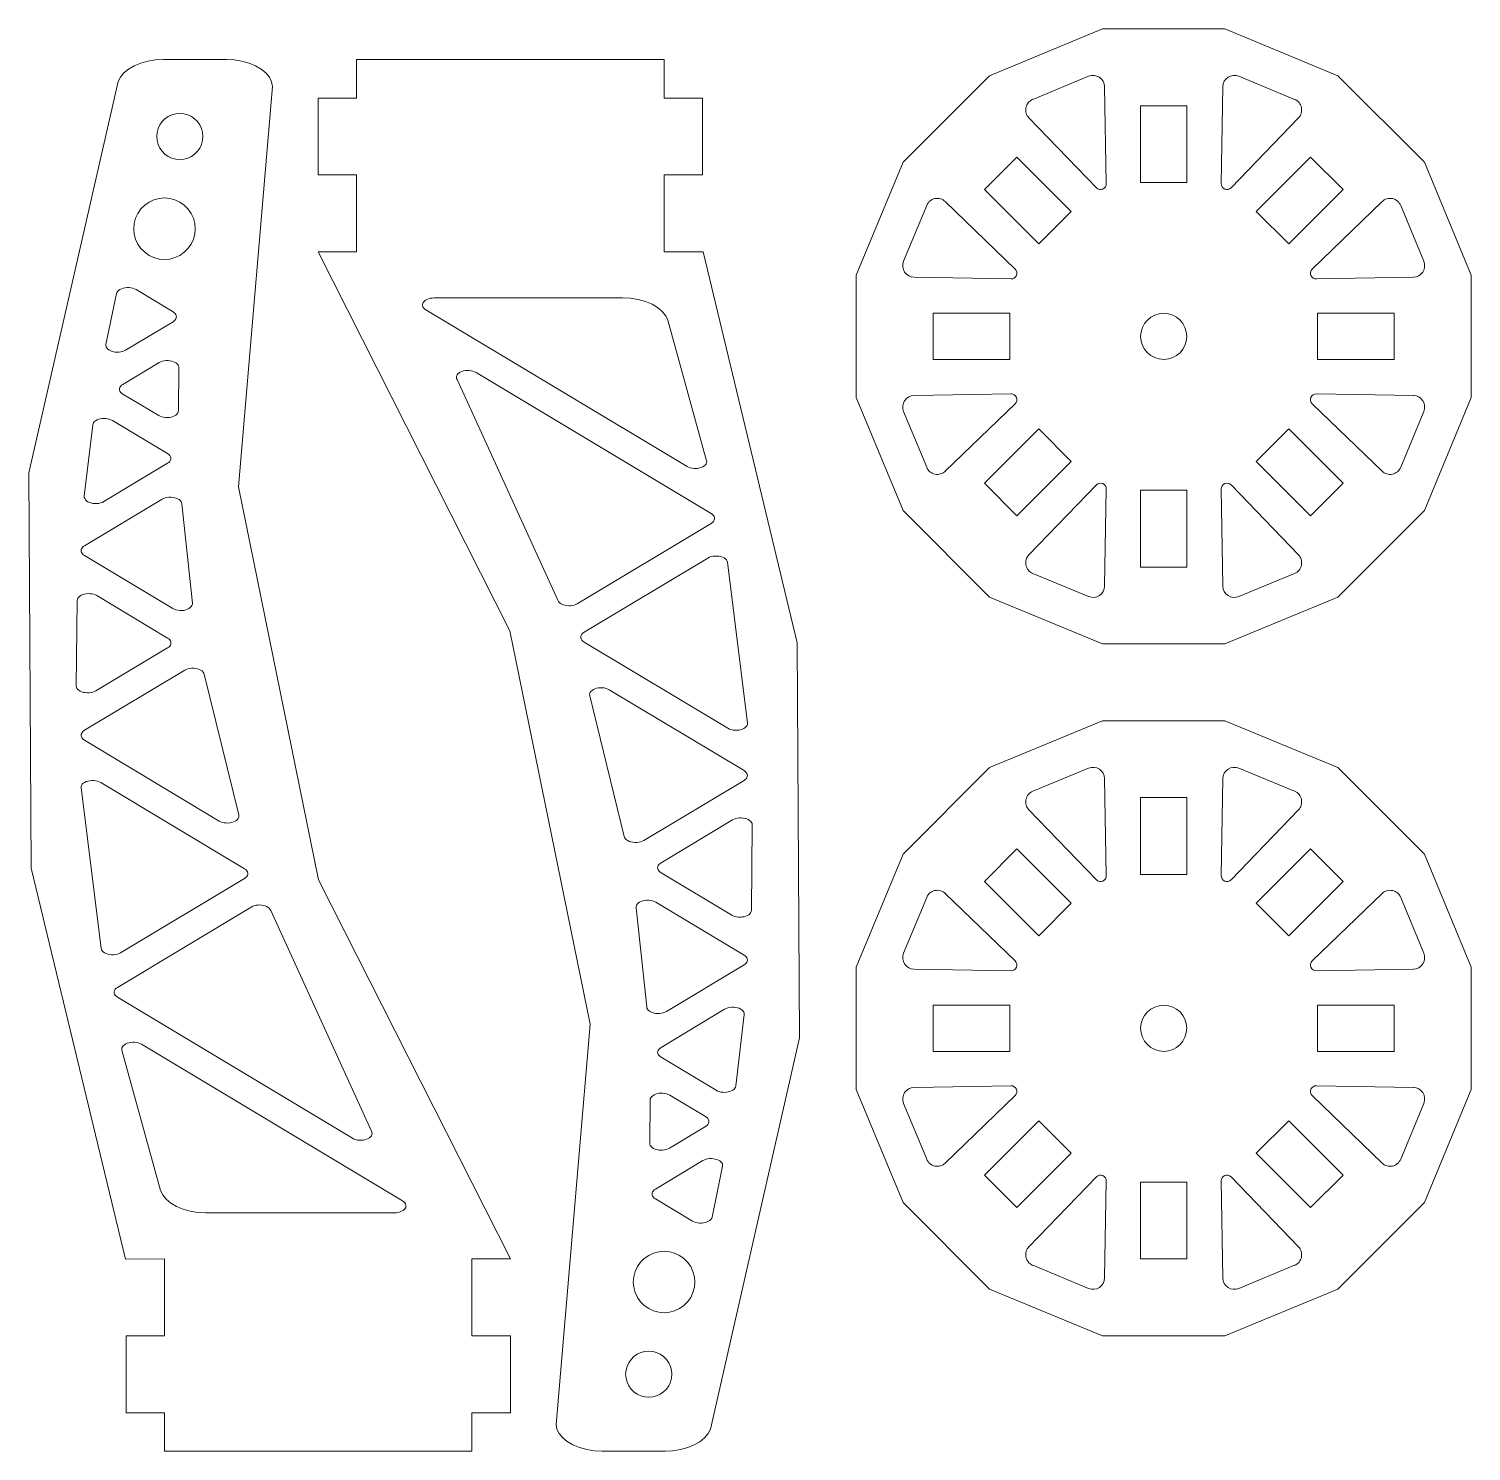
# Model space of a CAD drawing. Header units: millimetres. Extents: x 2 to 295, y 5 to 190.
# Drawn here: x 107.4 to 295, y 5 to 190 of the extents above; entities that cross this region are included whole.
import ezdxf

# ---------------------------------------------------------------- set-up
doc = ezdxf.new("R2010")
doc.units = ezdxf.units.MM
doc.layers.add('ext', color=1, linetype='Continuous', lineweight=0, true_color=0xff0000)
doc.layers.add('int', color=3, linetype='Continuous', lineweight=0, true_color=0x00ff00)

msp = doc.modelspace()

# ---------------------------------------------------------------- linework, layer by layer
at = {"layer": 'ext'}
for p, q in [((247.04, 190), (232.34, 183.91)), ((262.96, 190), (247.04, 190)), ((277.66, 183.91), (262.96, 190)), ((122.85, 185.79), (121.92, 185.54)), ((123.84, 185.95), (122.85, 185.79)), ((124.86, 186), (123.84, 185.95)), ((133.06, 186), (124.86, 186)), ((134.08, 185.95), (133.06, 186)), ((135.07, 185.79), (134.08, 185.95)), ((136.01, 185.54), (135.07, 185.79)), ((190, 186), (150, 186)), ((150, 186), (150, 181)), ((190, 181), (190, 186)), ((119.73, 184.27), (119.28, 183.72)), ((120.34, 184.77), (119.73, 184.27)), ((121.07, 185.19), (120.34, 184.77)), ((121.92, 185.54), (121.07, 185.19)), ((136.85, 185.19), (136.01, 185.54)), ((137.59, 184.76), (136.85, 185.19)), ((138.19, 184.27), (137.59, 184.76)), ((138.65, 183.72), (138.19, 184.27)), ((232.34, 183.91), (221.09, 172.66)), ((288.91, 172.66), (277.66, 183.91)), ((118.98, 183.14), (107.36, 132.23)), ((119.28, 183.72), (118.98, 183.14)), ((134.62, 130.45), (139.06, 182.52)), ((138.94, 183.13), (138.65, 183.72)), ((139.06, 182.52), (138.94, 183.13)), ((150, 181), (145, 181)), ((145, 181), (145, 171)), ((195, 181), (190, 181)), ((195, 171), (195, 181)), ((221.09, 172.66), (215, 157.96)), ((295, 157.96), (288.91, 172.66)), ((145, 171), (150, 171)), ((150, 171), (150, 161)), ((190, 161), (190, 171)), ((190, 171), (195, 171)), ((150, 161), (145, 161)), ((145, 161), (169.94, 111.7)), ((195.08, 161.01), (190, 161)), ((207.33, 110.16), (195.08, 161.01)), ((215, 157.96), (215, 142.04)), ((295, 142.04), (295, 157.96)), ((215, 142.04), (221.09, 127.34)), ((288.91, 127.34), (295, 142.04)), ((107.36, 132.23), (107.67, 80.84)), ((145.06, 79.3), (134.62, 130.45)), ((221.09, 127.34), (232.34, 116.09)), ((277.66, 116.09), (288.91, 127.34)), ((232.34, 116.09), (247.04, 110)), ((262.96, 110), (277.66, 116.09)), ((169.94, 111.7), (180.38, 60.55)), ((207.64, 58.77), (207.33, 110.16)), ((247.04, 110), (262.96, 110)), ((247.04, 100), (232.34, 93.91)), ((262.96, 100), (247.04, 100)), ((277.66, 93.91), (262.96, 100)), ((232.34, 93.91), (221.09, 82.66)), ((288.91, 82.66), (277.66, 93.91)), ((221.09, 82.66), (215, 67.96)), ((295, 67.96), (288.91, 82.66)), ((107.67, 80.84), (119.92, 29.99)), ((170, 30), (145.06, 79.3)), ((215, 67.96), (215, 52.04)), ((295, 52.04), (295, 67.96)), ((180.38, 60.55), (175.94, 8.48)), ((196.02, 7.86), (207.64, 58.77)), ((215, 52.04), (221.09, 37.34)), ((288.91, 37.34), (295, 52.04)), ((221.09, 37.34), (232.34, 26.09)), ((277.66, 26.09), (288.91, 37.34)), ((119.92, 29.99), (125, 30)), ((125, 30), (125, 20)), ((165, 20), (165, 30)), ((165, 30), (170, 30)), ((232.34, 26.09), (247.04, 20)), ((262.96, 20), (277.66, 26.09)), ((125, 20), (120, 20)), ((120, 20), (120, 10)), ((170, 20), (165, 20)), ((170, 10), (170, 20)), ((247.04, 20), (262.96, 20)), ((120, 10), (125, 10)), ((125, 10), (125, 5)), ((165, 5), (165, 10)), ((165, 10), (170, 10)), ((175.94, 8.48), (176.06, 7.87)), ((176.06, 7.87), (176.35, 7.28)), ((195.72, 7.28), (196.02, 7.86)), ((176.35, 7.28), (176.81, 6.73)), ((176.81, 6.73), (177.41, 6.24)), ((177.41, 6.24), (178.15, 5.81)), ((178.15, 5.81), (178.99, 5.46)), ((193.08, 5.46), (193.93, 5.81)), ((193.93, 5.81), (194.66, 6.23)), ((194.66, 6.23), (195.27, 6.73)), ((195.27, 6.73), (195.72, 7.28)), ((125, 5), (165, 5)), ((178.99, 5.46), (179.93, 5.21)), ((179.93, 5.21), (180.92, 5.05)), ((180.92, 5.05), (181.94, 5)), ((181.94, 5), (190.14, 5)), ((190.14, 5), (191.16, 5.05)), ((191.16, 5.05), (192.15, 5.21)), ((192.15, 5.21), (193.08, 5.46))]:
    msp.add_line(p, q, dxfattribs=at)
at = {"layer": 'int'}
for p, q in [((237.98, 180.83), (245.23, 183.84)), ((247.31, 182.48), (247.53, 169.86)), ((262.47, 169.86), (262.69, 182.48)), ((264.77, 183.84), (272.02, 180.83)), ((124.7, 177.93), (125.07, 178.3)), ((125.07, 178.3), (125.5, 178.6)), ((125.5, 178.6), (125.97, 178.82)), ((125.97, 178.82), (126.48, 178.95)), ((126.48, 178.95), (127, 179)), ((127, 179), (127.52, 178.95)), ((127.52, 178.95), (128.03, 178.82)), ((128.03, 178.82), (128.5, 178.6)), ((128.5, 178.6), (128.93, 178.3)), ((128.93, 178.3), (129.3, 177.93)), ((246.24, 169.33), (237.47, 178.41)), ((252, 180), (252, 170)), ((252, 180), (258, 180)), ((258, 170), (258, 180)), ((272.53, 178.41), (263.76, 169.33)), ((124, 176), (124.05, 176.52)), ((124.05, 176.52), (124.18, 177.03)), ((124.18, 177.03), (124.4, 177.5)), ((124.4, 177.5), (124.7, 177.93)), ((129.3, 177.93), (129.6, 177.5)), ((129.6, 177.5), (129.82, 177.03)), ((129.82, 177.03), (129.95, 176.52)), ((129.95, 176.52), (130, 176)), ((124.05, 175.48), (124, 176)), ((124.18, 174.97), (124.05, 175.48)), ((124.4, 174.5), (124.18, 174.97)), ((129.82, 174.97), (129.6, 174.5)), ((129.95, 175.48), (129.82, 174.97)), ((130, 176), (129.95, 175.48)), ((124.7, 174.07), (124.4, 174.5)), ((125.07, 173.7), (124.7, 174.07)), ((125.5, 173.4), (125.07, 173.7)), ((125.97, 173.18), (125.5, 173.4)), ((126.48, 173.05), (125.97, 173.18)), ((127, 173), (126.48, 173.05)), ((127.52, 173.05), (127, 173)), ((128.03, 173.18), (127.52, 173.05)), ((128.5, 173.4), (128.03, 173.18)), ((128.93, 173.7), (128.5, 173.4)), ((129.3, 174.07), (128.93, 173.7)), ((129.6, 174.5), (129.3, 174.07)), ((231.67, 169.09), (235.91, 173.33)), ((242.98, 166.26), (235.91, 173.33)), ((274.09, 173.33), (267.02, 166.26)), ((274.09, 173.33), (278.33, 169.09)), ((231.67, 169.09), (238.74, 162.02)), ((258, 170), (252, 170)), ((271.26, 162.02), (278.33, 169.09)), ((121.94, 166.57), (122.43, 167.06)), ((122.43, 167.06), (123, 167.46)), ((123, 167.46), (123.63, 167.76)), ((123.63, 167.76), (124.31, 167.94)), ((124.31, 167.94), (125, 168)), ((125, 168), (125.69, 167.94)), ((125.69, 167.94), (126.37, 167.76)), ((126.37, 167.76), (127, 167.46)), ((127, 167.46), (127.57, 167.06)), ((127.57, 167.06), (128.06, 166.57)), ((221.16, 159.77), (224.17, 167.02)), ((226.59, 167.53), (235.67, 158.76)), ((274.33, 158.76), (283.41, 167.53)), ((285.83, 167.02), (288.84, 159.77)), ((121.06, 164.69), (121.24, 165.37)), ((121.24, 165.37), (121.54, 166)), ((121.54, 166), (121.94, 166.57)), ((128.06, 166.57), (128.46, 166)), ((128.46, 166), (128.76, 165.37)), ((128.76, 165.37), (128.94, 164.69)), ((242.98, 166.26), (238.74, 162.02)), ((271.26, 162.02), (267.02, 166.26)), ((121, 164), (121.06, 164.69)), ((121.06, 163.31), (121, 164)), ((121.24, 162.63), (121.06, 163.31)), ((128.94, 163.31), (128.76, 162.63)), ((128.94, 164.69), (129, 164)), ((129, 164), (128.94, 163.31)), ((121.54, 162), (121.24, 162.63)), ((121.94, 161.43), (121.54, 162)), ((122.43, 160.94), (121.94, 161.43)), ((128.06, 161.43), (127.57, 160.94)), ((128.46, 162), (128.06, 161.43)), ((128.76, 162.63), (128.46, 162)), ((123, 160.54), (122.43, 160.94)), ((123.63, 160.24), (123, 160.54)), ((124.31, 160.06), (123.63, 160.24)), ((125, 160), (124.31, 160.06)), ((125.69, 160.06), (125, 160)), ((126.37, 160.24), (125.69, 160.06)), ((127, 160.54), (126.37, 160.24)), ((127.57, 160.94), (127, 160.54)), ((235.14, 157.47), (222.52, 157.69)), ((287.48, 157.69), (274.86, 157.47)), ((118.8, 155.71), (118.9, 155.85)), ((118.9, 155.85), (119.04, 155.98)), ((119.04, 155.98), (119.21, 156.1)), ((119.21, 156.1), (119.41, 156.19)), ((119.41, 156.19), (119.64, 156.27)), ((119.64, 156.27), (119.88, 156.32)), ((119.88, 156.32), (120.13, 156.34)), ((120.13, 156.34), (120.39, 156.34)), ((120.39, 156.34), (120.64, 156.31)), ((120.64, 156.31), (120.88, 156.26)), ((120.88, 156.26), (121.1, 156.18)), ((121.1, 156.18), (121.3, 156.08)), ((121.3, 156.08), (126.12, 153.19)), ((117.39, 148.95), (118.75, 155.56)), ((118.75, 155.56), (118.8, 155.71)), ((158.58, 154.15), (158.61, 154.3)), ((158.59, 154), (158.58, 154.15)), ((158.63, 153.85), (158.59, 154)), ((158.61, 154.3), (158.69, 154.44)), ((158.69, 154.44), (158.81, 154.58)), ((158.81, 154.58), (158.96, 154.7)), ((158.96, 154.7), (159.14, 154.8)), ((159.14, 154.8), (159.35, 154.89)), ((159.35, 154.89), (159.58, 154.95)), ((159.58, 154.95), (159.83, 154.99)), ((159.83, 154.99), (160.08, 155)), ((160.08, 155), (184.61, 155)), ((184.61, 155), (185.64, 154.95)), ((185.64, 154.95), (186.64, 154.79)), ((186.64, 154.79), (187.58, 154.53)), ((187.58, 154.53), (188.43, 154.18)), ((188.43, 154.18), (189.16, 153.74)), ((126.12, 153.19), (126.27, 153.08)), ((126.27, 152.02), (126.12, 151.91)), ((126.27, 153.08), (126.39, 152.96)), ((126.39, 152.14), (126.27, 152.02)), ((126.39, 152.96), (126.49, 152.83)), ((126.49, 152.27), (126.39, 152.14)), ((126.49, 152.83), (126.54, 152.69)), ((126.54, 152.41), (126.49, 152.27)), ((126.54, 152.69), (126.56, 152.55)), ((126.56, 152.55), (126.54, 152.41)), ((158.72, 153.71), (158.63, 153.85)), ((158.85, 153.58), (158.72, 153.71)), ((159.02, 153.46), (158.85, 153.58)), ((193, 133.08), (159.02, 153.46)), ((189.16, 153.74), (189.77, 153.24)), ((189.77, 153.24), (190.21, 152.68)), ((190.21, 152.68), (190.5, 152.09)), ((190.5, 152.09), (195.54, 133.83)), ((235, 153), (225, 153)), ((225, 147), (225, 153)), ((235, 153), (235, 147)), ((285, 153), (275, 153)), ((275, 147), (275, 153)), ((285, 153), (285, 147)), ((126.12, 151.91), (119.94, 148.21)), ((117.39, 148.8), (117.39, 148.95)), ((117.42, 148.65), (117.39, 148.8)), ((117.49, 148.51), (117.42, 148.65)), ((117.6, 148.38), (117.49, 148.51)), ((117.75, 148.26), (117.6, 148.38)), ((117.92, 148.16), (117.75, 148.26)), ((118.12, 148.07), (117.92, 148.16)), ((118.35, 148.01), (118.12, 148.07)), ((118.58, 147.96), (118.35, 148.01)), ((118.83, 147.95), (118.58, 147.96)), ((119.07, 147.95), (118.83, 147.95)), ((119.32, 147.98), (119.07, 147.95)), ((119.54, 148.04), (119.32, 147.98)), ((119.76, 148.11), (119.54, 148.04)), ((119.6, 143.76), (124.31, 146.59)), ((119.94, 148.21), (119.76, 148.11)), ((124.31, 146.59), (124.51, 146.69)), ((124.51, 146.69), (124.73, 146.76)), ((124.73, 146.76), (124.96, 146.82)), ((124.96, 146.82), (125.21, 146.85)), ((125.21, 146.85), (125.47, 146.85)), ((125.47, 146.85), (125.72, 146.83)), ((125.72, 146.83), (125.96, 146.78)), ((125.96, 146.78), (126.18, 146.71)), ((126.18, 146.71), (126.39, 146.62)), ((126.39, 146.62), (126.56, 146.5)), ((126.56, 146.5), (126.7, 146.38)), ((126.7, 146.38), (126.8, 146.24)), ((225, 147), (235, 147)), ((275, 147), (285, 147)), ((126.8, 146.24), (126.86, 146.09)), ((126.87, 145.94), (126.81, 140.33)), ((126.86, 146.09), (126.87, 145.94)), ((162.98, 144.68), (163.01, 144.83)), ((163, 144.53), (162.98, 144.68)), ((163.06, 144.39), (163, 144.53)), ((163.01, 144.83), (163.07, 144.98)), ((163.07, 144.98), (163.18, 145.11)), ((163.18, 145.11), (163.32, 145.24)), ((163.32, 145.24), (163.49, 145.35)), ((163.49, 145.35), (163.7, 145.44)), ((163.7, 145.44), (163.92, 145.5)), ((163.92, 145.5), (164.16, 145.55)), ((164.16, 145.55), (164.41, 145.57)), ((164.41, 145.57), (164.66, 145.56)), ((164.66, 145.56), (164.9, 145.53)), ((164.9, 145.53), (165.14, 145.48)), ((165.14, 145.48), (165.35, 145.4)), ((165.35, 145.4), (165.54, 145.3)), ((165.54, 145.3), (196.13, 126.95)), ((119.16, 143.2), (119.21, 143.35)), ((119.16, 143.04), (119.16, 143.2)), ((119.21, 142.89), (119.16, 143.04)), ((119.21, 143.35), (119.3, 143.5)), ((119.3, 142.74), (119.21, 142.89)), ((119.3, 143.5), (119.43, 143.64)), ((119.43, 142.6), (119.3, 142.74)), ((119.43, 143.64), (119.6, 143.76)), ((176.18, 115.67), (163.06, 144.39)), ((119.6, 142.49), (119.43, 142.6)), ((124.25, 139.69), (119.6, 142.49)), ((222.52, 142.31), (235.14, 142.53)), ((235.67, 141.24), (226.59, 132.47)), ((283.41, 132.47), (274.33, 141.24)), ((274.86, 142.53), (287.48, 142.31)), ((115.79, 138.79), (115.9, 138.91)), ((115.9, 138.91), (116.05, 139.03)), ((116.05, 139.03), (116.23, 139.13)), ((116.23, 139.13), (116.43, 139.21)), ((116.43, 139.21), (116.65, 139.27)), ((116.65, 139.27), (116.88, 139.31)), ((116.88, 139.31), (117.13, 139.33)), ((117.13, 139.33), (117.37, 139.32)), ((117.37, 139.32), (117.61, 139.29)), ((117.61, 139.29), (117.83, 139.23)), ((117.83, 139.23), (118.04, 139.16)), ((118.04, 139.16), (118.23, 139.06)), ((118.23, 139.06), (125.4, 134.76)), ((124.44, 139.6), (124.25, 139.69)), ((124.66, 139.52), (124.44, 139.6)), ((124.89, 139.47), (124.66, 139.52)), ((125.14, 139.44), (124.89, 139.47)), ((125.39, 139.43), (125.14, 139.44)), ((125.64, 139.45), (125.39, 139.43)), ((125.88, 139.5), (125.64, 139.45)), ((126.11, 139.57), (125.88, 139.5)), ((126.31, 139.66), (126.11, 139.57)), ((126.48, 139.77), (126.31, 139.66)), ((126.62, 139.9), (126.48, 139.77)), ((126.73, 140.04), (126.62, 139.9)), ((126.79, 140.18), (126.73, 140.04)), ((126.81, 140.33), (126.79, 140.18)), ((224.17, 132.98), (221.16, 140.23)), ((288.84, 140.23), (285.83, 132.98)), ((114.56, 129.2), (115.67, 138.5)), ((115.67, 138.5), (115.71, 138.65)), ((115.71, 138.65), (115.79, 138.79)), ((238.74, 137.98), (231.67, 130.91)), ((238.74, 137.98), (242.98, 133.74)), ((267.02, 133.74), (271.26, 137.98)), ((278.33, 130.91), (271.26, 137.98)), ((125.4, 133.49), (117.12, 128.51)), ((125.4, 134.76), (125.57, 134.64)), ((125.57, 133.6), (125.4, 133.49)), ((125.57, 134.64), (125.7, 134.5)), ((125.7, 133.74), (125.57, 133.6)), ((125.7, 134.5), (125.79, 134.35)), ((125.79, 133.89), (125.7, 133.74)), ((125.79, 134.35), (125.84, 134.2)), ((125.84, 134.04), (125.79, 133.89)), ((125.84, 134.2), (125.84, 134.04)), ((195.35, 133.26), (195.21, 133.14)), ((195.46, 133.39), (195.35, 133.26)), ((195.53, 133.54), (195.46, 133.39)), ((195.56, 133.69), (195.53, 133.54)), ((195.54, 133.83), (195.56, 133.69)), ((235.91, 126.67), (242.98, 133.74)), ((267.02, 133.74), (274.09, 126.67)), ((193.19, 132.98), (193, 133.08)), ((193.4, 132.9), (193.19, 132.98)), ((193.63, 132.85), (193.4, 132.9)), ((193.88, 132.82), (193.63, 132.85)), ((194.12, 132.81), (193.88, 132.82)), ((194.37, 132.83), (194.12, 132.81)), ((194.61, 132.88), (194.37, 132.83)), ((194.83, 132.94), (194.61, 132.88)), ((195.04, 133.03), (194.83, 132.94)), ((195.21, 133.14), (195.04, 133.03)), ((235.91, 126.67), (231.67, 130.91)), ((237.47, 121.59), (246.24, 130.67)), ((247.53, 130.14), (247.31, 117.52)), ((252, 130), (252, 120)), ((252, 130), (258, 130)), ((258, 120), (258, 130)), ((262.69, 117.52), (262.47, 130.14)), ((263.76, 130.67), (272.53, 121.59)), ((278.33, 130.91), (274.09, 126.67)), ((114.57, 129.05), (114.56, 129.2)), ((114.62, 128.9), (114.57, 129.05)), ((114.6, 122.76), (124.7, 128.82)), ((114.71, 128.75), (114.62, 128.9)), ((114.85, 128.62), (114.71, 128.75)), ((115.02, 128.5), (114.85, 128.62)), ((115.22, 128.4), (115.02, 128.5)), ((115.44, 128.33), (115.22, 128.4)), ((115.69, 128.28), (115.44, 128.33)), ((115.94, 128.25), (115.69, 128.28)), ((116.2, 128.25), (115.94, 128.25)), ((116.45, 128.28), (116.2, 128.25)), ((116.7, 128.34), (116.45, 128.28)), ((116.92, 128.41), (116.7, 128.34)), ((117.12, 128.51), (116.92, 128.41)), ((124.7, 128.82), (124.89, 128.92)), ((124.89, 128.92), (125.1, 128.99)), ((125.1, 128.99), (125.33, 129.05)), ((125.33, 129.05), (125.58, 129.08)), ((125.58, 129.08), (125.82, 129.08)), ((125.82, 129.08), (126.07, 129.06)), ((126.07, 129.06), (126.31, 129.02)), ((126.31, 129.02), (126.53, 128.96)), ((126.53, 128.96), (126.73, 128.87)), ((126.73, 128.87), (126.91, 128.77)), ((126.91, 128.77), (127.05, 128.65)), ((127.05, 128.65), (127.16, 128.51)), ((127.16, 128.51), (127.23, 128.37)), ((127.23, 128.37), (127.26, 128.22)), ((127.26, 128.22), (128.63, 115.31)), ((196.13, 126.95), (196.3, 126.83)), ((196.3, 125.8), (196.13, 125.68)), ((196.3, 126.83), (196.43, 126.7)), ((196.43, 125.93), (196.3, 125.8)), ((196.43, 126.7), (196.52, 126.55)), ((196.52, 126.08), (196.43, 125.93)), ((196.52, 126.55), (196.56, 126.39)), ((196.56, 126.24), (196.52, 126.08)), ((196.56, 126.39), (196.56, 126.24)), ((196.13, 125.68), (178.71, 115.23)), ((114.16, 122.12), (114.18, 122.26)), ((114.18, 121.98), (114.16, 122.12)), ((114.18, 122.26), (114.23, 122.4)), ((114.23, 121.84), (114.18, 121.98)), ((114.23, 122.4), (114.32, 122.53)), ((114.32, 122.53), (114.44, 122.65)), ((114.44, 122.65), (114.6, 122.76)), ((114.32, 121.71), (114.23, 121.84)), ((114.44, 121.59), (114.32, 121.71)), ((114.6, 121.49), (114.44, 121.59)), ((126.07, 114.6), (114.6, 121.49)), ((179.6, 111.51), (195.7, 121.17)), ((195.7, 121.17), (195.89, 121.27)), ((195.89, 121.27), (196.12, 121.35)), ((196.12, 121.35), (196.36, 121.41)), ((196.36, 121.41), (196.62, 121.43)), ((196.62, 121.43), (196.88, 121.43)), ((196.88, 121.43), (197.13, 121.41)), ((197.13, 121.41), (197.38, 121.36)), ((197.38, 121.36), (197.6, 121.28)), ((197.6, 121.28), (197.8, 121.18)), ((197.8, 121.18), (197.97, 121.06)), ((197.97, 121.06), (198.11, 120.93)), ((198.11, 120.93), (198.2, 120.78)), ((198.2, 120.78), (198.25, 120.63)), ((198.25, 120.63), (200.85, 99.7)), ((245.23, 116.16), (237.98, 119.17)), ((258, 120), (252, 120)), ((272.02, 119.17), (264.77, 116.16)), ((114.16, 116.32), (114.36, 116.41)), ((114.36, 116.41), (114.59, 116.48)), ((114.59, 116.48), (114.82, 116.52)), ((114.82, 116.52), (115.07, 116.54)), ((115.07, 116.54), (115.32, 116.53)), ((115.32, 116.53), (115.57, 116.51)), ((115.57, 116.51), (115.8, 116.45)), ((115.8, 116.45), (116.01, 116.38)), ((116.01, 116.38), (116.2, 116.28)), ((113.53, 104.52), (113.64, 115.66)), ((113.64, 115.66), (113.67, 115.81)), ((113.67, 115.81), (113.74, 115.96)), ((113.74, 115.96), (113.84, 116.09)), ((113.84, 116.09), (113.99, 116.22)), ((113.99, 116.22), (114.16, 116.32)), ((116.2, 116.28), (125.4, 110.76)), ((126.27, 114.5), (126.07, 114.6)), ((126.5, 114.42), (126.27, 114.5)), ((127.99, 114.5), (127.77, 114.42)), ((128.19, 114.6), (127.99, 114.5)), ((128.36, 114.72), (128.19, 114.6)), ((128.49, 114.85), (128.36, 114.72)), ((128.58, 115), (128.49, 114.85)), ((128.63, 115.16), (128.58, 115)), ((128.63, 115.31), (128.63, 115.16)), ((176.26, 115.53), (176.18, 115.67)), ((176.37, 115.39), (176.26, 115.53)), ((176.51, 115.27), (176.37, 115.39)), ((176.69, 115.17), (176.51, 115.27)), ((176.89, 115.08), (176.69, 115.17)), ((177.11, 115.02), (176.89, 115.08)), ((177.35, 114.98), (177.11, 115.02)), ((177.59, 114.96), (177.35, 114.98)), ((177.84, 114.97), (177.59, 114.96)), ((178.08, 115), (177.84, 114.97)), ((178.31, 115.05), (178.08, 115)), ((178.52, 115.13), (178.31, 115.05)), ((178.71, 115.23), (178.52, 115.13)), ((126.75, 114.37), (126.5, 114.42)), ((127, 114.34), (126.75, 114.37)), ((127.26, 114.34), (127, 114.34)), ((127.52, 114.36), (127.26, 114.34)), ((127.77, 114.42), (127.52, 114.36)), ((125.4, 110.76), (125.56, 110.65)), ((179.16, 110.96), (179.21, 111.11)), ((179.16, 110.8), (179.16, 110.96)), ((179.21, 110.65), (179.16, 110.8)), ((179.21, 111.11), (179.3, 111.26)), ((179.3, 111.26), (179.43, 111.39)), ((179.43, 111.39), (179.6, 111.51)), ((125.4, 109.48), (116.09, 103.9)), ((125.56, 109.59), (125.4, 109.48)), ((125.56, 110.65), (125.68, 110.53)), ((125.68, 109.71), (125.56, 109.59)), ((125.68, 110.53), (125.77, 110.4)), ((125.77, 109.84), (125.68, 109.71)), ((125.77, 110.4), (125.82, 110.26)), ((125.82, 109.98), (125.77, 109.84)), ((125.82, 110.26), (125.84, 110.12)), ((125.84, 110.12), (125.82, 109.98)), ((179.3, 110.5), (179.21, 110.65)), ((179.43, 110.36), (179.3, 110.5)), ((179.6, 110.24), (179.43, 110.36)), ((198.29, 99.02), (179.6, 110.24)), ((114.6, 98.76), (127.63, 106.58)), ((127.63, 106.58), (127.83, 106.68)), ((127.83, 106.68), (128.05, 106.76)), ((128.05, 106.76), (128.3, 106.81)), ((128.3, 106.81), (128.55, 106.84)), ((128.55, 106.84), (128.81, 106.84)), ((128.81, 106.84), (129.06, 106.81)), ((129.06, 106.81), (129.31, 106.77)), ((129.31, 106.77), (129.53, 106.69)), ((129.53, 106.69), (129.73, 106.59)), ((129.73, 106.59), (129.9, 106.48)), ((129.9, 106.48), (130.04, 106.34)), ((130.04, 106.34), (130.13, 106.2)), ((130.13, 106.2), (130.18, 106.05)), ((130.18, 106.05), (134.67, 87.76)), ((113.55, 104.37), (113.53, 104.52)), ((113.62, 104.23), (113.55, 104.37)), ((113.72, 104.09), (113.62, 104.23)), ((113.87, 103.97), (113.72, 104.09)), ((114.04, 103.86), (113.87, 103.97)), ((114.24, 103.77), (114.04, 103.86)), ((114.46, 103.7), (114.24, 103.77)), ((114.7, 103.66), (114.46, 103.7)), ((114.95, 103.64), (114.7, 103.66)), ((115.2, 103.64), (114.95, 103.64)), ((115.45, 103.67), (115.2, 103.64)), ((115.68, 103.72), (115.45, 103.67)), ((115.9, 103.8), (115.68, 103.72)), ((116.09, 103.9), (115.9, 103.8)), ((180.31, 103.39), (180.33, 103.54)), ((180.33, 103.24), (180.31, 103.39)), ((180.33, 103.54), (180.39, 103.69)), ((184.82, 84.95), (180.33, 103.24)), ((180.39, 103.69), (180.49, 103.83)), ((180.49, 103.83), (180.63, 103.96)), ((180.63, 103.96), (180.8, 104.07)), ((180.8, 104.07), (181, 104.16)), ((181, 104.16), (181.23, 104.23)), ((181.23, 104.23), (181.47, 104.28)), ((181.47, 104.28), (181.72, 104.3)), ((181.72, 104.3), (181.97, 104.29)), ((181.97, 104.29), (182.22, 104.27)), ((182.22, 104.27), (182.46, 104.21)), ((182.46, 104.21), (182.67, 104.13)), ((182.67, 104.13), (182.87, 104.04)), ((182.87, 104.04), (200.4, 93.52)), ((200.84, 99.55), (200.79, 99.4)), ((200.85, 99.7), (200.84, 99.55)), ((114.16, 98.12), (114.18, 98.26)), ((114.18, 97.98), (114.16, 98.12)), ((114.18, 98.26), (114.23, 98.4)), ((114.23, 97.84), (114.18, 97.98)), ((114.23, 98.4), (114.32, 98.53)), ((114.32, 97.71), (114.23, 97.84)), ((114.32, 98.53), (114.44, 98.65)), ((114.44, 97.59), (114.32, 97.71)), ((114.44, 98.65), (114.6, 98.76)), ((114.6, 97.48), (114.44, 97.59)), ((198.49, 98.92), (198.29, 99.02)), ((198.71, 98.85), (198.49, 98.92)), ((198.95, 98.79), (198.71, 98.85)), ((199.21, 98.76), (198.95, 98.79)), ((199.46, 98.76), (199.21, 98.76)), ((199.72, 98.79), (199.46, 98.76)), ((199.96, 98.84), (199.72, 98.79)), ((200.19, 98.91), (199.96, 98.84)), ((200.39, 99.01), (200.19, 98.91)), ((200.56, 99.12), (200.39, 99.01)), ((200.69, 99.25), (200.56, 99.12)), ((200.79, 99.4), (200.69, 99.25)), ((132.13, 86.96), (114.6, 97.48)), ((237.98, 90.83), (245.23, 93.84)), ((264.77, 93.84), (272.02, 90.83)), ((114.44, 91.88), (114.61, 91.99)), ((114.61, 91.99), (114.81, 92.09)), ((114.81, 92.09), (115.04, 92.16)), ((115.04, 92.16), (115.28, 92.21)), ((115.28, 92.21), (115.54, 92.24)), ((115.54, 92.24), (115.79, 92.23)), ((115.79, 92.23), (116.05, 92.21)), ((116.05, 92.21), (116.29, 92.15)), ((116.29, 92.15), (116.51, 92.08)), ((116.51, 92.08), (116.71, 91.98)), ((116.71, 91.98), (135.4, 80.76)), ((200.4, 92.24), (187.37, 84.42)), ((200.4, 93.52), (200.56, 93.41)), ((200.56, 92.35), (200.4, 92.24)), ((200.56, 93.41), (200.68, 93.29)), ((200.68, 92.47), (200.56, 92.35)), ((200.68, 93.29), (200.77, 93.16)), ((200.77, 92.6), (200.68, 92.47)), ((200.77, 93.16), (200.82, 93.02)), ((200.82, 92.74), (200.77, 92.6)), ((200.82, 93.02), (200.84, 92.88)), ((200.84, 92.88), (200.82, 92.74)), ((247.31, 92.48), (247.53, 79.86)), ((262.47, 79.86), (262.69, 92.48)), ((114.15, 91.3), (114.16, 91.45)), ((116.75, 70.37), (114.15, 91.3)), ((114.16, 91.45), (114.21, 91.6)), ((114.21, 91.6), (114.31, 91.75)), ((114.31, 91.75), (114.44, 91.88)), ((246.24, 79.33), (237.47, 88.41)), ((252, 90), (252, 80)), ((252, 90), (258, 90)), ((258, 80), (258, 90)), ((272.53, 88.41), (263.76, 79.33)), ((132.33, 86.87), (132.13, 86.96)), ((132.54, 86.79), (132.33, 86.87)), ((132.78, 86.73), (132.54, 86.79)), ((133.03, 86.71), (132.78, 86.73)), ((133.28, 86.7), (133.03, 86.71)), ((133.53, 86.72), (133.28, 86.7)), ((133.77, 86.77), (133.53, 86.72)), ((134, 86.84), (133.77, 86.77)), ((134.2, 86.93), (134, 86.84)), ((134.37, 87.04), (134.2, 86.93)), ((134.51, 87.17), (134.37, 87.04)), ((134.61, 87.31), (134.51, 87.17)), ((134.67, 87.46), (134.61, 87.31)), ((134.67, 87.76), (134.69, 87.61)), ((134.69, 87.61), (134.67, 87.46)), ((189.6, 81.52), (198.91, 87.1)), ((198.91, 87.1), (199.1, 87.2)), ((199.1, 87.2), (199.32, 87.28)), ((199.32, 87.28), (199.55, 87.33)), ((199.55, 87.33), (199.8, 87.36)), ((199.8, 87.36), (200.05, 87.36)), ((200.05, 87.36), (200.3, 87.35)), ((200.3, 87.35), (200.54, 87.3)), ((200.54, 87.3), (200.76, 87.23)), ((200.76, 87.23), (200.96, 87.14)), ((200.96, 87.14), (201.13, 87.03)), ((201.13, 87.03), (201.28, 86.91)), ((201.28, 86.91), (201.38, 86.77)), ((201.47, 86.48), (201.36, 75.34)), ((201.38, 86.77), (201.45, 86.63)), ((201.45, 86.63), (201.47, 86.48)), ((184.87, 84.8), (184.82, 84.95)), ((184.96, 84.66), (184.87, 84.8)), ((185.1, 84.52), (184.96, 84.66)), ((185.27, 84.41), (185.1, 84.52)), ((185.47, 84.31), (185.27, 84.41)), ((185.69, 84.24), (185.47, 84.31)), ((185.94, 84.19), (185.69, 84.24)), ((186.19, 84.16), (185.94, 84.19)), ((186.45, 84.16), (186.19, 84.16)), ((186.7, 84.19), (186.45, 84.16)), ((186.95, 84.24), (186.7, 84.19)), ((187.17, 84.32), (186.95, 84.24)), ((187.37, 84.42), (187.17, 84.32)), ((231.67, 79.09), (235.91, 83.33)), ((242.98, 76.26), (235.91, 83.33)), ((274.09, 83.33), (267.02, 76.26)), ((274.09, 83.33), (278.33, 79.09)), ((135.4, 80.76), (135.57, 80.64)), ((189.16, 80.88), (189.18, 81.02)), ((189.18, 80.74), (189.16, 80.88)), ((189.18, 81.02), (189.23, 81.16)), ((189.23, 80.6), (189.18, 80.74)), ((189.23, 81.16), (189.32, 81.29)), ((189.32, 81.29), (189.44, 81.41)), ((189.44, 81.41), (189.6, 81.52)), ((135.4, 79.49), (119.3, 69.83)), ((135.57, 79.61), (135.4, 79.49)), ((135.57, 80.64), (135.7, 80.5)), ((135.7, 79.74), (135.57, 79.61)), ((135.7, 80.5), (135.79, 80.35)), ((135.79, 79.89), (135.7, 79.74)), ((135.79, 80.35), (135.84, 80.2)), ((135.84, 80.04), (135.79, 79.89)), ((135.84, 80.2), (135.84, 80.04)), ((189.32, 80.47), (189.23, 80.6)), ((189.44, 80.35), (189.32, 80.47)), ((189.6, 80.24), (189.44, 80.35)), ((198.8, 74.72), (189.6, 80.24)), ((231.67, 79.09), (238.74, 72.02)), ((258, 80), (252, 80)), ((271.26, 72.02), (278.33, 79.09)), ((221.16, 69.77), (224.17, 77.02)), ((226.59, 77.53), (235.67, 68.76)), ((274.33, 68.76), (283.41, 77.53)), ((285.83, 77.02), (288.84, 69.77)), ((118.87, 65.32), (136.29, 75.77)), ((136.29, 75.77), (136.48, 75.87)), ((136.48, 75.87), (136.69, 75.95)), ((136.69, 75.95), (136.92, 76)), ((136.92, 76), (137.16, 76.03)), ((137.16, 76.03), (137.41, 76.04)), ((137.41, 76.04), (137.65, 76.02)), ((137.65, 76.02), (137.89, 75.98)), ((137.89, 75.98), (138.11, 75.92)), ((138.11, 75.92), (138.31, 75.83)), ((138.31, 75.83), (138.49, 75.73)), ((138.49, 75.73), (138.63, 75.61)), ((138.63, 75.61), (138.74, 75.47)), ((138.74, 75.47), (138.82, 75.33)), ((138.82, 75.33), (151.94, 46.61)), ((186.37, 75.84), (186.42, 76)), ((186.37, 75.69), (186.37, 75.84)), ((187.74, 62.78), (186.37, 75.69)), ((186.42, 76), (186.51, 76.15)), ((186.51, 76.15), (186.64, 76.28)), ((186.64, 76.28), (186.81, 76.4)), ((186.81, 76.4), (187.01, 76.5)), ((187.01, 76.5), (187.23, 76.58)), ((187.23, 76.58), (187.48, 76.64)), ((187.48, 76.64), (187.74, 76.66)), ((187.74, 76.66), (188, 76.66)), ((188, 76.66), (188.25, 76.63)), ((188.25, 76.63), (188.5, 76.58)), ((188.5, 76.58), (188.73, 76.5)), ((188.73, 76.5), (188.93, 76.4)), ((188.93, 76.4), (200.4, 69.51)), ((201.33, 75.19), (201.26, 75.04)), ((201.36, 75.34), (201.33, 75.19)), ((242.98, 76.26), (238.74, 72.02)), ((271.26, 72.02), (267.02, 76.26)), ((198.99, 74.62), (198.8, 74.72)), ((199.2, 74.55), (198.99, 74.62)), ((199.43, 74.5), (199.2, 74.55)), ((199.68, 74.47), (199.43, 74.5)), ((199.93, 74.46), (199.68, 74.47)), ((200.18, 74.48), (199.93, 74.46)), ((200.41, 74.52), (200.18, 74.48)), ((200.64, 74.59), (200.41, 74.52)), ((200.84, 74.68), (200.64, 74.59)), ((201.01, 74.78), (200.84, 74.68)), ((201.16, 74.91), (201.01, 74.78)), ((201.26, 75.04), (201.16, 74.91)), ((116.8, 70.22), (116.75, 70.37)), ((116.89, 70.07), (116.8, 70.22)), ((117.03, 69.94), (116.89, 70.07)), ((117.2, 69.82), (117.03, 69.94)), ((117.4, 69.72), (117.2, 69.82)), ((117.62, 69.64), (117.4, 69.72)), ((117.87, 69.59), (117.62, 69.64)), ((118.12, 69.57), (117.87, 69.59)), ((118.38, 69.57), (118.12, 69.57)), ((118.64, 69.59), (118.38, 69.57)), ((118.88, 69.65), (118.64, 69.59)), ((119.11, 69.73), (118.88, 69.65)), ((119.3, 69.83), (119.11, 69.73)), ((200.4, 69.51), (200.56, 69.41)), ((200.4, 68.24), (190.3, 62.18)), ((200.56, 68.35), (200.4, 68.24)), ((200.56, 69.41), (200.68, 69.29)), ((200.68, 68.47), (200.56, 68.35)), ((200.68, 69.29), (200.77, 69.16)), ((200.77, 68.6), (200.68, 68.47)), ((200.77, 69.16), (200.82, 69.02)), ((200.82, 68.74), (200.77, 68.6)), ((200.82, 69.02), (200.84, 68.88)), ((200.84, 68.88), (200.82, 68.74)), ((235.14, 67.47), (222.52, 67.69)), ((287.48, 67.69), (274.86, 67.47)), ((118.44, 64.76), (118.48, 64.92)), ((118.44, 64.61), (118.44, 64.76)), ((118.48, 64.45), (118.44, 64.61)), ((118.48, 64.92), (118.57, 65.07)), ((118.57, 64.3), (118.48, 64.45)), ((118.57, 65.07), (118.7, 65.2)), ((118.7, 64.17), (118.57, 64.3)), ((118.7, 65.2), (118.87, 65.32)), ((118.87, 64.05), (118.7, 64.17)), ((149.46, 45.7), (118.87, 64.05)), ((187.77, 62.63), (187.74, 62.78)), ((187.84, 62.49), (187.77, 62.63)), ((187.95, 62.35), (187.84, 62.49)), ((188.09, 62.23), (187.95, 62.35)), ((188.27, 62.13), (188.09, 62.23)), ((188.47, 62.04), (188.27, 62.13)), ((188.69, 61.98), (188.47, 62.04)), ((188.93, 61.94), (188.69, 61.98)), ((189.18, 61.92), (188.93, 61.94)), ((189.42, 61.92), (189.18, 61.92)), ((189.67, 61.95), (189.42, 61.92)), ((189.6, 57.51), (197.88, 62.49)), ((189.9, 62.01), (189.67, 61.95)), ((190.11, 62.08), (189.9, 62.01)), ((190.3, 62.18), (190.11, 62.08)), ((197.88, 62.49), (198.08, 62.59)), ((198.08, 62.59), (198.3, 62.66)), ((198.3, 62.66), (198.55, 62.72)), ((198.55, 62.72), (198.8, 62.75)), ((198.8, 62.75), (199.06, 62.75)), ((199.06, 62.75), (199.31, 62.72)), ((199.31, 62.72), (199.56, 62.67)), ((199.56, 62.67), (199.78, 62.6)), ((199.78, 62.6), (199.98, 62.5)), ((199.98, 62.5), (200.15, 62.38)), ((200.15, 62.38), (200.29, 62.25)), ((200.29, 62.25), (200.38, 62.1)), ((200.38, 62.1), (200.43, 61.95)), ((200.43, 61.95), (200.44, 61.8)), ((235, 63), (225, 63)), ((225, 57), (225, 63)), ((235, 63), (235, 57)), ((285, 63), (275, 63)), ((275, 57), (275, 63)), ((285, 63), (285, 57)), ((200.44, 61.8), (199.33, 52.5)), ((120.63, 58.17), (120.88, 58.19)), ((120.88, 58.19), (121.12, 58.18)), ((121.12, 58.18), (121.37, 58.15)), ((119.44, 57.31), (119.47, 57.46)), ((119.46, 57.16), (119.44, 57.31)), ((124.5, 38.91), (119.46, 57.16)), ((119.47, 57.46), (119.54, 57.61)), ((119.54, 57.61), (119.65, 57.74)), ((119.65, 57.74), (119.79, 57.86)), ((119.79, 57.86), (119.96, 57.97)), ((119.96, 57.97), (120.17, 58.06)), ((120.17, 58.06), (120.39, 58.12)), ((120.39, 58.12), (120.63, 58.17)), ((121.37, 58.15), (121.6, 58.1)), ((121.6, 58.1), (121.81, 58.02)), ((121.81, 58.02), (122, 57.92)), ((122, 57.92), (155.98, 37.54)), ((189.16, 56.96), (189.21, 57.11)), ((189.16, 56.8), (189.16, 56.96)), ((189.21, 56.65), (189.16, 56.8)), ((189.21, 57.11), (189.3, 57.26)), ((189.3, 56.5), (189.21, 56.65)), ((189.3, 57.26), (189.43, 57.39)), ((189.43, 56.36), (189.3, 56.5)), ((189.43, 57.39), (189.6, 57.51)), ((189.6, 56.24), (189.43, 56.36)), ((225, 57), (235, 57)), ((275, 57), (285, 57)), ((196.77, 51.94), (189.6, 56.24)), ((188.13, 45.06), (188.19, 50.67)), ((188.19, 50.67), (188.21, 50.82)), ((188.21, 50.82), (188.27, 50.96)), ((188.27, 50.96), (188.38, 51.1)), ((188.38, 51.1), (188.52, 51.23)), ((188.52, 51.23), (188.69, 51.34)), ((188.69, 51.34), (188.89, 51.43)), ((188.89, 51.43), (189.12, 51.5)), ((189.12, 51.5), (189.36, 51.55)), ((189.36, 51.55), (189.61, 51.57)), ((189.61, 51.57), (189.86, 51.56)), ((189.86, 51.56), (190.11, 51.53)), ((190.11, 51.53), (190.34, 51.48)), ((190.34, 51.48), (190.56, 51.4)), ((190.56, 51.4), (190.75, 51.31)), ((190.75, 51.31), (195.4, 48.51)), ((196.96, 51.84), (196.77, 51.94)), ((197.17, 51.77), (196.96, 51.84)), ((197.39, 51.71), (197.17, 51.77)), ((197.63, 51.68), (197.39, 51.71)), ((197.87, 51.67), (197.63, 51.68)), ((198.12, 51.69), (197.87, 51.67)), ((198.35, 51.73), (198.12, 51.69)), ((198.57, 51.79), (198.35, 51.73)), ((198.77, 51.87), (198.57, 51.79)), ((198.95, 51.97), (198.77, 51.87)), ((199.1, 52.09), (198.95, 51.97)), ((199.21, 52.21), (199.1, 52.09)), ((199.29, 52.35), (199.21, 52.21)), ((199.33, 52.5), (199.29, 52.35)), ((222.52, 52.31), (235.14, 52.53)), ((235.67, 51.24), (226.59, 42.47)), ((283.41, 42.47), (274.33, 51.24)), ((274.86, 52.53), (287.48, 52.31)), ((224.17, 42.98), (221.16, 50.23)), ((288.84, 50.23), (285.83, 42.98)), ((195.4, 47.24), (190.69, 44.41)), ((195.4, 48.51), (195.57, 48.39)), ((195.57, 47.36), (195.4, 47.24)), ((195.57, 48.39), (195.7, 48.26)), ((195.7, 47.5), (195.57, 47.36)), ((195.7, 48.26), (195.79, 48.11)), ((195.79, 47.65), (195.7, 47.5)), ((195.79, 48.11), (195.84, 47.96)), ((195.84, 47.8), (195.79, 47.65)), ((195.84, 47.96), (195.84, 47.8)), ((238.74, 47.98), (231.67, 40.91)), ((238.74, 47.98), (242.98, 43.74)), ((267.02, 43.74), (271.26, 47.98)), ((278.33, 40.91), (271.26, 47.98)), ((149.65, 45.6), (149.46, 45.7)), ((149.86, 45.52), (149.65, 45.6)), ((150.1, 45.47), (149.86, 45.52)), ((150.34, 45.44), (150.1, 45.47)), ((150.59, 45.43), (150.34, 45.44)), ((150.84, 45.45), (150.59, 45.43)), ((151.08, 45.5), (150.84, 45.45)), ((151.3, 45.56), (151.08, 45.5)), ((151.51, 45.65), (151.3, 45.56)), ((151.68, 45.76), (151.51, 45.65)), ((151.82, 45.89), (151.68, 45.76)), ((151.93, 46.02), (151.82, 45.89)), ((151.99, 46.17), (151.93, 46.02)), ((151.94, 46.61), (152, 46.47)), ((152.02, 46.32), (151.99, 46.17)), ((152, 46.47), (152.02, 46.32)), ((188.14, 44.91), (188.13, 45.06)), ((188.2, 44.76), (188.14, 44.91)), ((188.3, 44.62), (188.2, 44.76)), ((188.44, 44.5), (188.3, 44.62)), ((188.61, 44.38), (188.44, 44.5)), ((188.82, 44.29), (188.61, 44.38)), ((189.04, 44.22), (188.82, 44.29)), ((189.28, 44.17), (189.04, 44.22)), ((189.53, 44.15), (189.28, 44.17)), ((189.79, 44.15), (189.53, 44.15)), ((190.04, 44.18), (189.79, 44.15)), ((190.27, 44.24), (190.04, 44.18)), ((190.49, 44.31), (190.27, 44.24)), ((190.69, 44.41), (190.49, 44.31)), ((235.91, 36.67), (242.98, 43.74)), ((267.02, 43.74), (274.09, 36.67)), ((188.88, 39.09), (195.06, 42.79)), ((195.06, 42.79), (195.24, 42.89)), ((195.24, 42.89), (195.46, 42.96)), ((195.46, 42.96), (195.68, 43.02)), ((195.68, 43.02), (195.93, 43.05)), ((195.93, 43.05), (196.17, 43.05)), ((196.17, 43.05), (196.42, 43.04)), ((197.61, 42.05), (196.25, 35.44)), ((196.42, 43.04), (196.65, 42.99)), ((196.65, 42.99), (196.88, 42.93)), ((196.88, 42.93), (197.08, 42.84)), ((197.08, 42.84), (197.25, 42.74)), ((197.25, 42.74), (197.4, 42.62)), ((197.4, 42.62), (197.51, 42.49)), ((197.51, 42.49), (197.58, 42.35)), ((197.58, 42.35), (197.61, 42.2)), ((197.61, 42.2), (197.61, 42.05)), ((235.91, 36.67), (231.67, 40.91)), ((237.47, 31.59), (246.24, 40.67)), ((247.53, 40.14), (247.31, 27.52)), ((252, 40), (252, 30)), ((252, 40), (258, 40)), ((258, 30), (258, 40)), ((262.69, 27.52), (262.47, 40.14)), ((263.76, 40.67), (272.53, 31.59)), ((278.33, 40.91), (274.09, 36.67)), ((124.79, 38.32), (124.5, 38.91)), ((125.23, 37.76), (124.79, 38.32)), ((125.84, 37.26), (125.23, 37.76)), ((155.98, 37.54), (156.15, 37.42)), ((188.44, 38.45), (188.46, 38.59)), ((188.46, 38.31), (188.44, 38.45)), ((188.46, 38.59), (188.51, 38.73)), ((188.51, 38.17), (188.46, 38.31)), ((188.51, 38.73), (188.61, 38.86)), ((188.61, 38.04), (188.51, 38.17)), ((188.61, 38.86), (188.73, 38.98)), ((188.73, 37.92), (188.61, 38.04)), ((188.73, 38.98), (188.88, 39.09)), ((188.88, 37.81), (188.73, 37.92)), ((193.7, 34.92), (188.88, 37.81)), ((126.57, 36.82), (125.84, 37.26)), ((127.42, 36.47), (126.57, 36.82)), ((128.36, 36.21), (127.42, 36.47)), ((129.36, 36.05), (128.36, 36.21)), ((130.39, 36), (129.36, 36.05)), ((154.92, 36), (130.39, 36)), ((155.17, 36.01), (154.92, 36)), ((155.42, 36.05), (155.17, 36.01)), ((155.65, 36.11), (155.42, 36.05)), ((155.86, 36.2), (155.65, 36.11)), ((156.04, 36.3), (155.86, 36.2)), ((156.19, 36.42), (156.04, 36.3)), ((156.15, 37.42), (156.28, 37.29)), ((156.31, 36.56), (156.19, 36.42)), ((156.28, 37.29), (156.37, 37.15)), ((156.39, 36.7), (156.31, 36.56)), ((156.37, 37.15), (156.41, 37)), ((156.42, 36.85), (156.39, 36.7)), ((156.41, 37), (156.42, 36.85)), ((193.9, 34.82), (193.7, 34.92)), ((194.12, 34.74), (193.9, 34.82)), ((194.36, 34.69), (194.12, 34.74)), ((194.61, 34.66), (194.36, 34.69)), ((194.87, 34.66), (194.61, 34.66)), ((195.12, 34.68), (194.87, 34.66)), ((195.36, 34.73), (195.12, 34.68)), ((195.59, 34.81), (195.36, 34.73)), ((195.79, 34.9), (195.59, 34.81)), ((195.96, 35.02), (195.79, 34.9)), ((196.1, 35.15), (195.96, 35.02)), ((196.2, 35.29), (196.1, 35.15)), ((196.25, 35.44), (196.2, 35.29)), ((186.94, 29.57), (187.43, 30.06)), ((187.43, 30.06), (188, 30.46)), ((188, 30.46), (188.63, 30.76)), ((188.63, 30.76), (189.31, 30.94)), ((189.31, 30.94), (190, 31)), ((190, 31), (190.69, 30.94)), ((190.69, 30.94), (191.37, 30.76)), ((191.37, 30.76), (192, 30.46)), ((192, 30.46), (192.57, 30.06)), ((192.57, 30.06), (193.06, 29.57)), ((186.06, 27.69), (186.24, 28.37)), ((186.24, 28.37), (186.54, 29)), ((186.54, 29), (186.94, 29.57)), ((193.06, 29.57), (193.46, 29)), ((193.46, 29), (193.76, 28.37)), ((193.76, 28.37), (193.94, 27.69)), ((245.23, 26.16), (237.98, 29.17)), ((258, 30), (252, 30)), ((272.02, 29.17), (264.77, 26.16)), ((186, 27), (186.06, 27.69)), ((186.06, 26.31), (186, 27)), ((186.24, 25.63), (186.06, 26.31)), ((193.94, 26.31), (193.76, 25.63)), ((193.94, 27.69), (194, 27)), ((194, 27), (193.94, 26.31)), ((186.54, 25), (186.24, 25.63)), ((186.94, 24.43), (186.54, 25)), ((187.43, 23.94), (186.94, 24.43)), ((193.06, 24.43), (192.57, 23.94)), ((193.46, 25), (193.06, 24.43)), ((193.76, 25.63), (193.46, 25)), ((188, 23.54), (187.43, 23.94)), ((188.63, 23.24), (188, 23.54)), ((189.31, 23.06), (188.63, 23.24)), ((190, 23), (189.31, 23.06)), ((190.69, 23.06), (190, 23)), ((191.37, 23.24), (190.69, 23.06)), ((192, 23.54), (191.37, 23.24)), ((192.57, 23.94), (192, 23.54)), ((185.4, 16.5), (185.7, 16.93)), ((185.7, 16.93), (186.07, 17.3)), ((186.07, 17.3), (186.5, 17.6)), ((186.5, 17.6), (186.97, 17.82)), ((186.97, 17.82), (187.48, 17.95)), ((187.48, 17.95), (188, 18)), ((188, 18), (188.52, 17.95)), ((188.52, 17.95), (189.03, 17.82)), ((189.03, 17.82), (189.5, 17.6)), ((189.5, 17.6), (189.93, 17.3)), ((189.93, 17.3), (190.3, 16.93)), ((190.3, 16.93), (190.6, 16.5)), ((185, 15), (185.05, 15.52)), ((185.05, 15.52), (185.18, 16.03)), ((185.18, 16.03), (185.4, 16.5)), ((190.6, 16.5), (190.82, 16.03)), ((190.82, 16.03), (190.95, 15.52)), ((190.95, 15.52), (191, 15)), ((185.05, 14.48), (185, 15)), ((185.18, 13.97), (185.05, 14.48)), ((185.4, 13.5), (185.18, 13.97)), ((185.7, 13.07), (185.4, 13.5)), ((190.6, 13.5), (190.3, 13.07)), ((190.82, 13.97), (190.6, 13.5)), ((190.95, 14.48), (190.82, 13.97)), ((191, 15), (190.95, 14.48)), ((186.07, 12.7), (185.7, 13.07)), ((186.5, 12.4), (186.07, 12.7)), ((186.97, 12.18), (186.5, 12.4)), ((187.48, 12.05), (186.97, 12.18)), ((188, 12), (187.48, 12.05)), ((188.52, 12.05), (188, 12)), ((189.03, 12.18), (188.52, 12.05)), ((189.5, 12.4), (189.03, 12.18)), ((189.93, 12.7), (189.5, 12.4)), ((190.3, 13.07), (189.93, 12.7))]:
    msp.add_line(p, q, dxfattribs=at)
for centre in [(255, 150), (255, 60)]:
    msp.add_circle(centre, 3, dxfattribs=at)
for centre, radius, start, end in [((245.81, 182.45), 1.5, 1.0089, 112.5), ((264.19, 182.45), 1.5, 67.5, 178.9911), ((238.55, 179.45), 1.5, 112.5, 223.9911), ((271.45, 179.45), 1.5, 316.0089, 67.5), ((246.78, 169.85), 0.75, 223.9911, 1.0089), ((263.22, 169.85), 0.75, 178.9911, 316.0089), ((225.55, 166.45), 1.5, 46.0089, 157.5), ((284.45, 166.45), 1.5, 22.5, 133.9911), ((222.55, 159.19), 1.5, 157.5, 268.9911), ((287.45, 159.19), 1.5, 271.0089, 22.5), ((235.15, 158.22), 0.75, 268.9911, 46.0089), ((274.85, 158.22), 0.75, 133.9911, 271.0089), ((222.55, 140.81), 1.5, 91.0089, 202.5), ((235.15, 141.78), 0.75, 313.9911, 91.0089), ((274.85, 141.78), 0.75, 88.9911, 226.0089), ((287.45, 140.81), 1.5, 337.5, 88.9911), ((225.55, 133.55), 1.5, 202.5, 313.9911), ((284.45, 133.55), 1.5, 226.0089, 337.5), ((246.78, 130.15), 0.75, 358.9911, 136.0089), ((263.22, 130.15), 0.75, 43.9911, 181.0089), ((238.55, 120.55), 1.5, 136.0089, 247.5), ((271.45, 120.55), 1.5, 292.5, 43.9911), ((245.81, 117.55), 1.5, 247.5, 358.9911), ((264.19, 117.55), 1.5, 181.0089, 292.5), ((245.81, 92.45), 1.5, 1.0089, 112.5), ((264.19, 92.45), 1.5, 67.5, 178.9911), ((238.55, 89.45), 1.5, 112.5, 223.9911), ((271.45, 89.45), 1.5, 316.0089, 67.5), ((246.78, 79.85), 0.75, 223.9911, 1.0089), ((263.22, 79.85), 0.75, 178.9911, 316.0089), ((225.55, 76.45), 1.5, 46.0089, 157.5), ((284.45, 76.45), 1.5, 22.5, 133.9911), ((222.55, 69.19), 1.5, 157.5, 268.9911), ((287.45, 69.19), 1.5, 271.0089, 22.5), ((235.15, 68.22), 0.75, 268.9911, 46.0089), ((274.85, 68.22), 0.75, 133.9911, 271.0089), ((222.55, 50.81), 1.5, 91.0089, 202.5), ((235.15, 51.78), 0.75, 313.9911, 91.0089), ((274.85, 51.78), 0.75, 88.9911, 226.0089), ((287.45, 50.81), 1.5, 337.5, 88.9911), ((225.55, 43.55), 1.5, 202.5, 313.9911), ((284.45, 43.55), 1.5, 226.0089, 337.5), ((246.78, 40.15), 0.75, 358.9911, 136.0089), ((263.22, 40.15), 0.75, 43.9911, 181.0089), ((238.55, 30.55), 1.5, 136.0089, 247.5), ((271.45, 30.55), 1.5, 292.5, 43.9911), ((245.81, 27.55), 1.5, 247.5, 358.9911), ((264.19, 27.55), 1.5, 181.0089, 292.5)]:
    msp.add_arc(centre, radius, start, end, dxfattribs=at)

doc.saveas('drawing.dxf')
